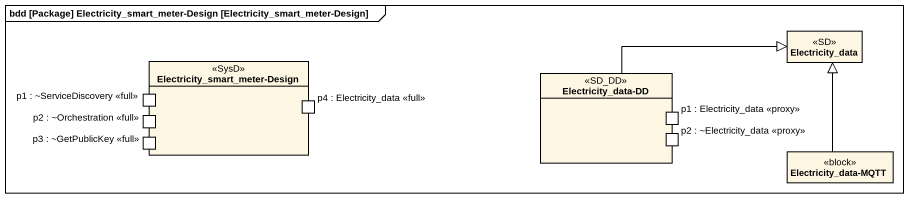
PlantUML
@startuml
mainframe bdd [Package] Electricity_smart_meter-Design [Electricity_smart_meter-Design]
allowmixing
hide circle
hide empty members
rectangle "Electricity_smart_meter-Design" as Electricity_smart_meter <<SysD>> {
  port "p1 : ~ServiceDiscovery <<full>>" as p1_ServiceDiscovery_full
  port "p4 : Electricity_data <<full>>" as p4_Electricity_data_full
  port "p2 : ~Orchestration <<full>>" as p2_Orchestration_full
  port "p3 : ~GetPublicKey <<full>>" as p3_GetPublicKey_full
}
class Electricity_data <<SD>>
rectangle "Electricity_data-DD" as Electricity_data_DD <<SD_DD>> {
  port "p1 : Electricity_data <<proxy>>" as p1_Electricity_data_proxy
  port "p2 : ~Electricity_data <<proxy>>" as p2_Electricity_data_proxy
}
class "Electricity_data-MQTT" as Electricity_data_MQTT <<block>>
Electricity_data_DD -right-|> Electricity_data
Electricity_data_MQTT -up-|> Electricity_data
@enduml
